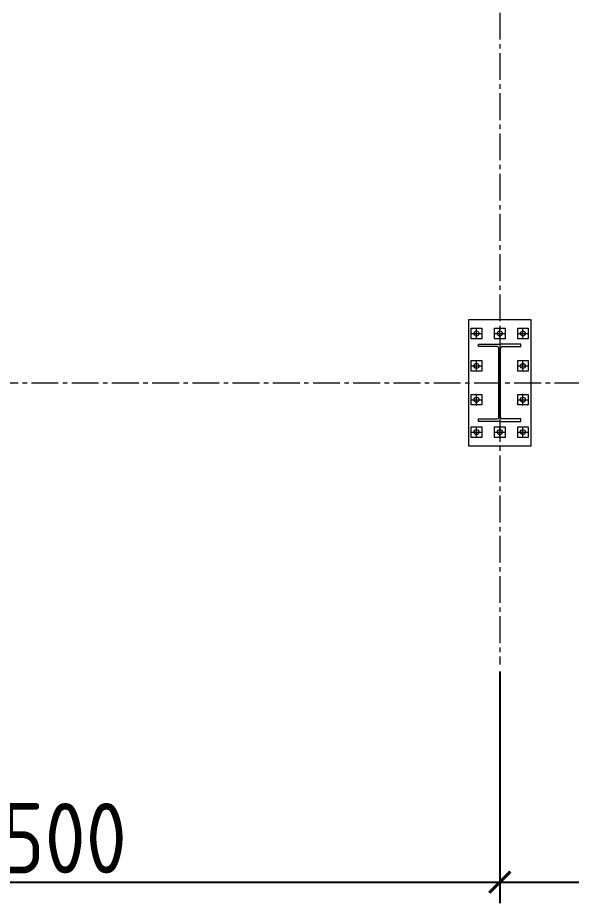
# Model space of a CAD drawing. Header units: millimetres. Extents: x 163705 to 1616509, y 81827 to 302547.
# Drawn here: x 587881 to 591813, y 139363 to 145653 of the extents above; entities that cross this region are included whole.
import ezdxf

# ---------------------------------------------------------------- set-up
doc = ezdxf.new("R2010")
doc.units = ezdxf.units.MM
doc.header["$LTSCALE"] = 10
doc.linetypes.add('CENTER2', pattern=[28.575, 19.05, -3.175, 3.175, -3.175])
for name, color, linetype, lineweight in [('1-中心线', 1, 'CENTER2', 0), ('1-标注', 3, 'Continuous', 0), ('1-钢构', 6, 'Continuous', 0)]:
    doc.layers.add(name, color=color, linetype=linetype, lineweight=lineweight)
doc.styles.add('HZ', font='gbenor.shx', dxfattribs={"bigfont": 'gbcbig.shx'})
doc.styles.get("Standard").update_dxf_attribs({"font": 'arial.ttf'})
doc.dimstyles.new('100$0', dxfattribs={"dimscale": 100, "dimtxt": 5, "dimasz": 1.5, "dimexe": 1.5, "dimexo": 0.5, "dimtad": 1, "dimdec": 0, "dimdsep": 46, "dimtxsty": 'HZ', "dimblk": 'ARCHTICK', "dimcen": 2.5, "dimdle": 1, "dimclrd": 256, "dimclre": 256, "dimadec": 0, "dimazin": 0, "dimtfac": 1, "dimtdec": 0, "dimtmove": 0, "dimatfit": 3, "dimfxl": 0, "dimarcsym": 0})

# ---------------------------------------------------------------- blocks, each defined once
blk = doc.blocks.new('G$CFEC4C302')
for p, q in [((55, 759.5), (55, 840.5)), ((220, 759.5), (220, 840.5)), ((385, 759.5), (385, 840.5)), ((14.5, 800), (95.5, 800)), ((179.5, 800), (260.5, 800)), ((344.5, 800), (425.5, 800)), ((70, 707), (70, 725)), ((70, 725), (220, 725)), ((201.5, 707), (70, 707)), ((214.5, 206), (214.5, 694)), ((220, 728), (220, 172)), ((370, 725), (220, 725)), ((225.5, 206), (225.5, 694)), ((238.5, 707), (370, 707)), ((370, 707), (370, 725)), ((14.5, 570), (95.5, 570)), ((55, 529.5), (55, 610.5)), ((344.5, 570), (425.5, 570)), ((385, 529.5), (385, 610.5)), ((14.5, 330), (95.5, 330)), ((55, 289.5), (55, 370.5)), ((344.5, 330), (425.5, 330)), ((385, 289.5), (385, 370.5)), ((70, 175), (70, 193)), ((70, 193), (201.5, 193)), ((370, 193), (238.5, 193)), ((370, 175), (370, 193)), ((55, 59.5), (55, 140.5)), ((220, 175), (70, 175)), ((220, 175), (370, 175)), ((220, 59.5), (220, 140.5)), ((385, 59.5), (385, 140.5)), ((14.5, 100), (95.5, 100)), ((179.5, 100), (260.5, 100)), ((344.5, 100), (425.5, 100))]:
    blk.add_line(p, q)
for points in [[(0, 0), (0, 900), (440, 900), (440, 0)], [(17.5, 762.5), (17.5, 837.5), (92.5, 837.5), (92.5, 762.5)], [(182.5, 762.5), (182.5, 837.5), (257.5, 837.5), (257.5, 762.5)], [(347.5, 762.5), (347.5, 837.5), (422.5, 837.5), (422.5, 762.5)], [(17.5, 532.5), (17.5, 607.5), (92.5, 607.5), (92.5, 532.5)], [(347.5, 532.5), (347.5, 607.5), (422.5, 607.5), (422.5, 532.5)], [(17.5, 292.5), (17.5, 367.5), (92.5, 367.5), (92.5, 292.5)], [(347.5, 292.5), (347.5, 367.5), (422.5, 367.5), (422.5, 292.5)], [(17.5, 62.5), (17.5, 137.5), (92.5, 137.5), (92.5, 62.5)], [(182.5, 62.5), (182.5, 137.5), (257.5, 137.5), (257.5, 62.5)], [(347.5, 62.5), (347.5, 137.5), (422.5, 137.5), (422.5, 62.5)]]:
    blk.add_lwpolyline(points, close=True)
for centre in [(55, 800), (220, 800), (385, 800), (55, 570), (385, 570), (55, 330), (385, 330), (55, 100), (220, 100), (385, 100)]:
    blk.add_circle(centre, 18)
for centre, start, end in [((201.5, 694), 0, 90), ((238.5, 694), 90, 180), ((201.5, 206), 270, 0), ((238.5, 206), 180, 270)]:
    blk.add_arc(centre, 13, start, end)
blk.add_text('HC_SUPERPART', height=0.001).set_placement((220, 175))
blk = doc.blocks.new('_ArchTick')
at = {"const_width": 0.15}
blk.add_lwpolyline([(-0.5, -0.5), (0.5, 0.5)], dxfattribs=at)
blk = doc.blocks.new('*D187')
at = {"layer": '1-标注', "lineweight": -2, "transparency": 16777216}
for p, q in [((584804.6, 141009.5), (584804.6, 139362.8)), ((591304.6, 141009.5), (591304.6, 139362.8)), ((584704.6, 139512.8), (591404.6, 139512.8))]:
    blk.add_line(p, q, dxfattribs=at)
at = {"layer": 'Defpoints', "transparency": 16777216}
for p in [(584804.6, 141059.5), (591304.6, 141059.5), (591304.6, 139512.8)]:
    blk.add_point(p, dxfattribs=at)
at = {"layer": '1-标注', "lineweight": -2, "transparency": 16777216, "xscale": 150, "yscale": 150, "zscale": 150, "rotation": 180}
blk.add_blockref('_ArchTick', (584804.6, 139512.8), dxfattribs=at)
at = {"layer": '1-标注', "lineweight": -2, "transparency": 16777216, "xscale": 150, "yscale": 150, "zscale": 150}
blk.add_blockref('_ArchTick', (591304.6, 139512.8), dxfattribs=at)
at = {"layer": '1-标注', "transparency": 16777216, "insert": (588054.6, 139825.3), "char_height": 500, "attachment_point": 5, "style": 'HZ'}
blk.add_mtext('6500', dxfattribs=at)
blk = doc.blocks.new('*D188')
at = {"layer": '1-标注', "lineweight": -2, "transparency": 16777216}
for p, q in [((591304.6, 141009.5), (591304.6, 139362.8)), ((597304.6, 141009.5), (597304.6, 139362.8)), ((591204.6, 139512.8), (597404.6, 139512.8))]:
    blk.add_line(p, q, dxfattribs=at)
at = {"layer": 'Defpoints', "transparency": 16777216}
for p in [(591304.6, 141059.5), (597304.6, 141059.5), (597304.6, 139512.8)]:
    blk.add_point(p, dxfattribs=at)
at = {"layer": '1-标注', "lineweight": -2, "transparency": 16777216, "xscale": 150, "yscale": 150, "zscale": 150, "rotation": 180}
blk.add_blockref('_ArchTick', (591304.6, 139512.8), dxfattribs=at)
at = {"layer": '1-标注', "lineweight": -2, "transparency": 16777216, "xscale": 150, "yscale": 150, "zscale": 150}
blk.add_blockref('_ArchTick', (597304.6, 139512.8), dxfattribs=at)
at = {"layer": '1-标注', "transparency": 16777216, "insert": (594304.6, 139825.3), "char_height": 500, "attachment_point": 5, "style": 'HZ'}
blk.add_mtext('6000', dxfattribs=at)

msp = doc.modelspace()

# ---------------------------------------------------------------- linework, layer by layer
at = {"layer": '1-中心线'}
for p, q in [((591304.592, 152259.738), (591304.592, 141059.499)), ((553688.441, 143059.632), (632314.867, 143059.632))]:
    msp.add_line(p, q, dxfattribs=at)

# ---------------------------------------------------------------- block references
at = {"layer": '1-钢构'}
msp.add_blockref('G$CFEC4C302', (591084.592, 142609.632), dxfattribs=at)

# ---------------------------------------------------------------- dimensions: what is measured, and where the dimension line sits
at = {"layer": '1-标注'}
for base, p1, p2, picture, middle in [((591304.592, 139512.793), (584804.592, 141059.499), (591304.592, 141059.499), '*D187', (588054.592, 139825.293)), ((597304.592, 139512.793), (591304.592, 141059.499), (597304.592, 141059.499), '*D188', (594304.592, 139825.293))]:
    dim = msp.add_linear_dim(base=base, p1=p1, p2=p2, dimstyle='100$0', override={"dimtol": 0, "dimlim": 0, "dimtdec": 8, "dimtix": 1}, dxfattribs=at)
    dim.commit()
    dim.dimension.update_dxf_attribs({"geometry": picture, "text_midpoint": middle})

doc.saveas('drawing.dxf')
